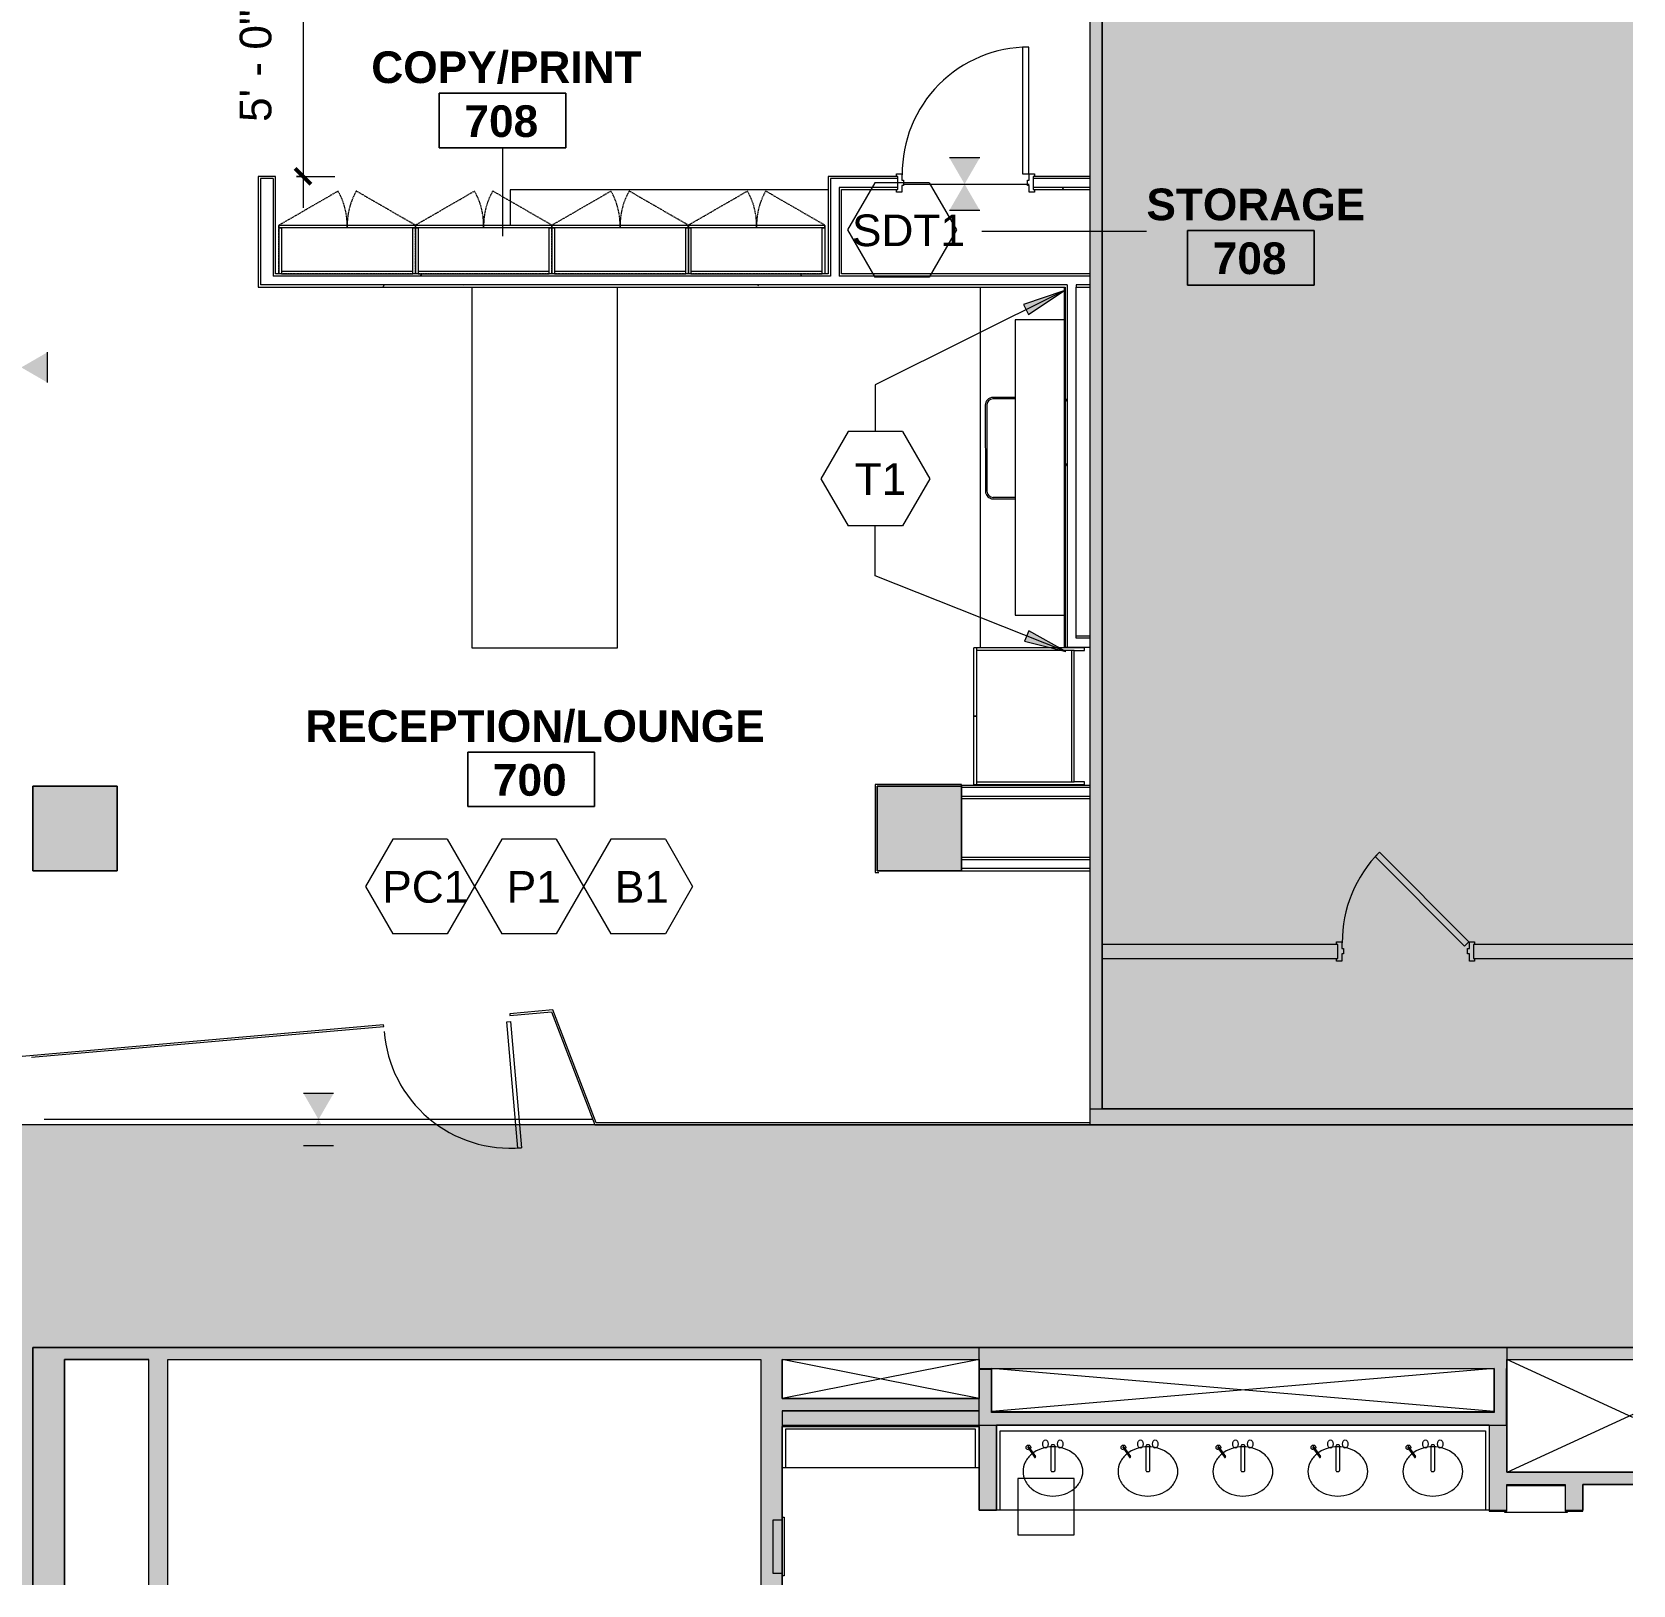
# Model space of a CAD drawing. Header units: inches. Extents: x 587 to 2050, y 1170 to 2086.
# Drawn here: x 1595.1 to 2050.1, y 1170.4 to 1611.9 of the extents above; entities that cross this region are included whole.
import ezdxf

# ---------------------------------------------------------------- set-up
doc = ezdxf.new("R2010")
doc.units = ezdxf.units.IN
doc.header["$MEASUREMENT"] = 0
doc.linetypes.add('Dash', pattern=[0.25, 0.125, -0.125])
doc.linetypes.add('Hidden', pattern=[0.28125, 0.1875, -0.09375])
for name, color, linetype, lineweight in [('A-ANNO-DIMS', 211, 'Continuous', 9), ('A-ANNO-DIMS-96', 211, 'Continuous', 9), ('A-ANNO-NOTE', 131, 'Continuous', 9), ('A-AREA-IDEN', 2, 'Continuous', 9), ('A-DETL', 90, 'Continuous', 9), ('A-DETL-GENF', 92, 'Continuous', 9), ('A-DOOR', 31, 'Continuous', 13), ('A-WALL', 113, 'Continuous', 13), ('A-WALL-PATT', 111, 'Continuous', 13), ('B-CL', 7, 'Continuous', 9), ('CORE', 7, 'Continuous', 9), ('I-WALL', 2, 'Continuous', 13), ('P-SANR-FIXT', 6, 'Continuous', 9), ('Q-CASE', 31, 'Continuous', 9), ('Q-CASE-HDLN', 31, 'Dash', 9), ('S-COLS', 52, 'Continuous', 13), ('Victor Bldg - 7th Floor_LINK_dwg', 8, 'Continuous', 9)]:
    doc.layers.add(name, color=color, linetype=linetype, lineweight=lineweight)
doc.styles.add('Swis721 Lt BT', font='swissl.ttf', dxfattribs={"height": 9})
doc.styles.add('Swis721 Lt BT_B', font='', dxfattribs={"height": 9})
doc.styles.get('Swis721 Lt BT_B').set_extended_font_data('Swis721 Lt BT', bold=True)
doc.dimstyles.new('OTJ_-_3_32__Linear__1_2__Tolerance', dxfattribs={"dimscale": 12, "dimtxt": 9.497835, "dimasz": 0.375, "dimexe": 0.75, "dimexo": 0.5, "dimgap": 0.5, "dimtad": 1, "dimdec": 1, "dimrnd": 0.5, "dimzin": 3, "dimdsep": 46, "dimlunit": 4, "dimtxsty": 'Swis721 Lt BT', "dimblk1": 'OBLIQUE', "dimblk2": 'OBLIQUE', "dimsah": 1, "dimcen": 0.09, "dimdle": 0.75, "dimazin": 0, "dimtfac": 1, "dimtdec": 4, "dimtix": 1, "dimtmove": 0, "dimatfit": 3, "dimfxl": 1, "dimtvp": 1, "dimfrac": 2, "dimtolj": 1, "dimtzin": 0, "dimarcsym": 2})
pattern_1 = [(0, (766.261, 0), (30.72, 7.68), [1.267, -21.773, 1.267, -21.773, -122.88]), (0, (766.261, 0), (30.72, 7.68), [-46.08, 1.267, -44.813, 1.267, -21.773, -53.76]), (0, (766.261, 0), (30.72, 7.68), [-115.2, 1.267, -14.093, 1.267, -37.133]), (120, (777.781, 3.84), (-22.011075, 22.7643), [1.267, -21.773, 1.267, -21.773, -122.88]), (120, (777.781, 3.84), (-22.011075, 22.7643), [-46.08, 1.267, -44.813, 1.267, -21.773, -53.76]), (120, (777.781, 3.84), (-22.011075, 22.7643), [-115.2, 1.267, -14.093, 1.267, -37.133]), (240, (781.621, 19.2), (-8.708925, -30.4443), [1.267, -21.773, 1.267, -21.773, -122.88]), (240, (781.621, 19.2), (-8.708925, -30.4443), [-46.08, 1.267, -44.813, 1.267, -21.773, -53.76]), (240, (781.621, 19.2), (-8.708925, -30.4443), [-115.2, 1.267, -14.093, 1.267, -37.133])]

# ---------------------------------------------------------------- blocks, each defined once
blk = doc.blocks.new('Concrete-Rectangular-Column - 24_ x 24_-V4-Level XX FINISH')
at = {"layer": 'S-COLS', "lineweight": 9}
blk.add_hatch(color=7, dxfattribs=at).paths.add_polyline_path([(12, -12), (12, 12), (-12, 12), (-12, -12), (7.44, -12)], flags=0)
at = {"layer": 'S-COLS', "color": 8, "lineweight": 20}
for p, q in [((12, 12), (-12, 12)), ((-12, 12), (-12, -12)), ((12, -12), (12, 12)), ((-12, -12), (12, -12))]:
    blk.add_line(p, q, dxfattribs=at)
blk = doc.blocks.new('Victor Bldg - 7th Floor_LINK_dwg_AH13F-7884599-Level XX FINISH')
at = {"layer": 'CORE'}
for p, q in [((1118.42, 1209.86), (1118.42, 1203.17)), ((1119.29, 1210.31), (1118.72, 1210.31)), ((1119.59, 1203.17), (1119.59, 1209.86)), ((1118.72, 1202.72), (1119.29, 1202.72))]:
    blk.add_line(p, q, dxfattribs=at)
for centre in [(1116.88, 1210.53), (1121.08, 1210.53)]:
    blk.add_ellipse(centre, major_axis=(0, 1.17), ratio=0.666667, dxfattribs=at)
for centre, start_param, end_param in [((1118.72, 1209.86), 0, 1.570796), ((1119.29, 1209.86), 4.712389, 6.283185), ((1118.72, 1203.17), 1.570796, 3.141593), ((1119.29, 1203.17), 3.141593, 4.712389)]:
    blk.add_ellipse(centre, major_axis=(0, 0.45), ratio=0.666667, start_param=start_param, end_param=end_param, dxfattribs=at)
blk = doc.blocks.new('Victor Bldg - 7th Floor_LINK_dwg_AH13F-7884600-Level XX FINISH')
at = {"layer": 'CORE'}
for p, q in [((1145.42, 1209.86), (1145.42, 1203.17)), ((1146.29, 1210.31), (1145.72, 1210.31)), ((1146.59, 1203.17), (1146.59, 1209.86)), ((1145.72, 1202.72), (1146.29, 1202.72))]:
    blk.add_line(p, q, dxfattribs=at)
for centre in [(1143.88, 1210.53), (1148.08, 1210.53)]:
    blk.add_ellipse(centre, major_axis=(0, 1.17), ratio=0.666667, dxfattribs=at)
for centre, start_param, end_param in [((1145.72, 1209.86), 0, 1.570796), ((1146.29, 1209.86), 4.712389, 6.283185), ((1145.72, 1203.17), 1.570796, 3.141593), ((1146.29, 1203.17), 3.141593, 4.712389)]:
    blk.add_ellipse(centre, major_axis=(0, 0.45), ratio=0.666667, start_param=start_param, end_param=end_param, dxfattribs=at)
blk = doc.blocks.new('Victor Bldg - 7th Floor_LINK_dwg_AH13F-7884601-Level XX FINISH')
at = {"layer": 'CORE'}
for p, q in [((1172.42, 1209.86), (1172.42, 1203.17)), ((1173.29, 1210.31), (1172.72, 1210.31)), ((1173.59, 1203.17), (1173.59, 1209.86)), ((1172.72, 1202.72), (1173.29, 1202.72))]:
    blk.add_line(p, q, dxfattribs=at)
for centre in [(1170.88, 1210.53), (1175.08, 1210.53)]:
    blk.add_ellipse(centre, major_axis=(0, 1.17), ratio=0.666667, dxfattribs=at)
for centre, start_param, end_param in [((1172.72, 1209.86), 0, 1.570796), ((1173.29, 1209.86), 4.712389, 6.283185), ((1172.72, 1203.17), 1.570796, 3.141593), ((1173.29, 1203.17), 3.141593, 4.712389)]:
    blk.add_ellipse(centre, major_axis=(0, 0.45), ratio=0.666667, start_param=start_param, end_param=end_param, dxfattribs=at)
blk = doc.blocks.new('Victor Bldg - 7th Floor_LINK_dwg_AH13F-7884602-Level XX FINISH')
at = {"layer": 'CORE'}
for p, q in [((1226.42, 1209.86), (1226.42, 1203.17)), ((1227.29, 1210.31), (1226.72, 1210.31)), ((1227.59, 1203.17), (1227.59, 1209.86)), ((1226.72, 1202.72), (1227.29, 1202.72))]:
    blk.add_line(p, q, dxfattribs=at)
for centre in [(1224.88, 1210.53), (1229.08, 1210.53)]:
    blk.add_ellipse(centre, major_axis=(0, 1.17), ratio=0.666667, dxfattribs=at)
for centre, start_param, end_param in [((1226.72, 1209.86), 0, 1.570796), ((1227.29, 1209.86), 4.712389, 6.283185), ((1226.72, 1203.17), 1.570796, 3.141593), ((1227.29, 1203.17), 3.141593, 4.712389)]:
    blk.add_ellipse(centre, major_axis=(0, 0.45), ratio=0.666667, start_param=start_param, end_param=end_param, dxfattribs=at)
blk = doc.blocks.new('Victor Bldg - 7th Floor_LINK_dwg_AH13F-7884603-Level XX FINISH')
at = {"layer": 'CORE'}
for p, q in [((1199.42, 1209.86), (1199.42, 1203.17)), ((1200.29, 1210.31), (1199.72, 1210.31)), ((1200.59, 1203.17), (1200.59, 1209.86)), ((1199.72, 1202.72), (1200.29, 1202.72))]:
    blk.add_line(p, q, dxfattribs=at)
for centre in [(1197.88, 1210.53), (1202.08, 1210.53)]:
    blk.add_ellipse(centre, major_axis=(0, 1.17), ratio=0.666667, dxfattribs=at)
for centre, start_param, end_param in [((1199.72, 1209.86), 0, 1.570796), ((1200.29, 1209.86), 4.712389, 6.283185), ((1199.72, 1203.17), 1.570796, 3.141593), ((1200.29, 1203.17), 3.141593, 4.712389)]:
    blk.add_ellipse(centre, major_axis=(0, 0.45), ratio=0.666667, start_param=start_param, end_param=end_param, dxfattribs=at)
blk = doc.blocks.new('Victor Bldg - 7th Floor_LINK_dwg-6972240-Level XX FINISH')
at = {"layer": 'B-CL', "flags": 128}
for points in [[(829, 1397.5), (853, 1397.5), (853, 1373.5), (829, 1373.5)], [(1069, 1397.5), (1093, 1397.5), (1093, 1373.5), (1069, 1373.5)]]:
    blk.add_lwpolyline(points, close=True, dxfattribs=at)
at = {"layer": 'CORE'}
for p, q in [((1244.38, 1219.75), (1244.38, 1232)), ((1283.88, 1218.87), (1248, 1202.44)), ((1111.92, 1209.47), (1113.76, 1206.79)), ((1112.18, 1209.63), (1114.03, 1206.95)), ((1138.92, 1209.47), (1140.76, 1206.79)), ((1139.18, 1209.63), (1141.03, 1206.95)), ((1165.92, 1209.47), (1167.76, 1206.79)), ((1166.18, 1209.63), (1168.03, 1206.95)), ((1192.92, 1209.47), (1194.76, 1206.79)), ((1193.18, 1209.63), (1195.03, 1206.95)), ((1219.92, 1209.47), (1221.76, 1206.79)), ((1220.18, 1209.63), (1222.03, 1206.95)), ((1098, 1203.75), (1042, 1203.75))]:
    blk.add_line(p, q, dxfattribs=at)
at = {"layer": 'CORE', "flags": 128}
for points in [[(1283.88, 1238), (1248, 1238), (1098, 1238), (829, 1238), (829, 1170.45)], [(1248, 1238), (1248, 1215.75), (1098, 1215.75), (1098, 1238)], [(862, 1170.45), (862, 1234.5), (838, 1234.5), (838, 1170.45)], [(867.38, 1170.45), (867.38, 1234.5), (1036, 1234.5), (1036, 1170.45)], [(1042, 1234.5), (1042, 1223.5), (1098, 1223.5), (1042, 1234.5), (1098, 1234.5), (1042, 1223.5)], [(1283.88, 1218.1), (1248, 1234.5), (1283.88, 1234.5)], [(1101.63, 1219.75), (1244.38, 1219.75), (1101.63, 1232), (1244.38, 1232), (1101.63, 1219.75), (1101.63, 1232)], [(1098, 1220), (1042, 1220), (1042, 1170.45)], [(1103, 1191.75), (1103, 1215.75), (1103, 1191.75), (1098, 1191.75), (1098, 1215.75), (1042, 1215.75)], [(1243, 1191.75), (1103, 1191.75), (1098, 1191.75), (1098, 1215.75)], [(1243, 1215.75), (1243, 1191.75), (1248, 1191.75), (1248, 1199), (1264.62, 1199), (1264.62, 1191.75), (1269.62, 1191.75)], [(1248, 1215.75), (1248, 1202.5), (1283.88, 1202.5)], [(1097, 1203.75), (1097, 1214.75), (1043, 1214.75), (1043, 1203.75)], [(1104, 1191.75), (1104, 1214.25), (1242, 1214.25), (1242, 1191.75)], [(1248, 1191.75), (1248, 1198.69), (1264.62, 1198.69), (1264.62, 1191.75)], [(1283.88, 1199), (1269.62, 1199), (1269.62, 1191.75)], [(1042, 1189.69), (1042.56, 1189.69), (1042.56, 1173.07), (1042, 1173.07)], [(1247.31, 1191.75), (1247.31, 1191.19), (1265.31, 1191.19), (1265.31, 1191.75)]]:
    blk.add_lwpolyline(points, dxfattribs=at)
for points in [[(1109, 1184.75), (1125, 1184.75), (1125, 1200.75), (1109, 1200.75)], [(1039.5, 1189.01), (1042, 1189.01), (1042, 1173.76), (1039.5, 1173.76)]]:
    blk.add_lwpolyline(points, close=True, dxfattribs=at)
at = {"layer": 'CORE'}
for centre in [(1112.05, 1209.55), (1139.05, 1209.55), (1166.05, 1209.55), (1193.05, 1209.55), (1220.05, 1209.55)]:
    blk.add_circle(centre, 0.667, dxfattribs=at)
for centre, radius, start, end in [((1117.61, 1202.07), 7.26, 129.4725, 153.2988), ((1112.05, 1209.55), 0.167, 11.6829, 236.8423), ((1118.45, 1201.04), 8.59, 108.8354, 129.4725), ((1113.9, 1206.86), 0.167, 192.1914, 57.3508), ((1119, 1199.43), 10.29, 90, 108.8354), ((1119, 1199.43), 10.29, 71.1646, 90), ((1119.55, 1201.04), 8.59, 50.5275, 71.1646), ((1120.39, 1202.07), 7.26, 26.7012, 50.5275), ((1144.61, 1202.07), 7.26, 129.4725, 153.2988), ((1139.05, 1209.55), 0.167, 11.6829, 236.8423), ((1145.45, 1201.04), 8.59, 108.8354, 129.4725), ((1140.9, 1206.86), 0.167, 192.1914, 57.3508), ((1146, 1199.43), 10.29, 90, 108.8354), ((1146, 1199.43), 10.29, 71.1646, 90), ((1146.55, 1201.04), 8.59, 50.5275, 71.1646), ((1147.39, 1202.07), 7.26, 26.7012, 50.5275), ((1171.61, 1202.07), 7.26, 129.4725, 153.2988), ((1166.05, 1209.55), 0.167, 11.6829, 236.8423), ((1172.45, 1201.04), 8.59, 108.8354, 129.4725), ((1167.9, 1206.86), 0.167, 192.1914, 57.3508), ((1173, 1199.43), 10.29, 90, 108.8354), ((1173, 1199.43), 10.29, 71.1646, 90), ((1173.55, 1201.04), 8.59, 50.5275, 71.1646), ((1174.39, 1202.07), 7.26, 26.7012, 50.5275), ((1198.61, 1202.07), 7.26, 129.4725, 153.2988), ((1193.05, 1209.55), 0.167, 11.6829, 236.8423), ((1199.45, 1201.04), 8.59, 108.8354, 129.4725), ((1194.9, 1206.86), 0.167, 192.1914, 57.3508), ((1200, 1199.43), 10.29, 90, 108.8354), ((1200, 1199.43), 10.29, 71.1646, 90), ((1200.55, 1201.04), 8.59, 50.5275, 71.1646), ((1201.39, 1202.07), 7.26, 26.7012, 50.5275), ((1225.61, 1202.07), 7.26, 129.4725, 153.2988), ((1220.05, 1209.55), 0.167, 11.6829, 236.8423), ((1226.45, 1201.04), 8.59, 108.8354, 129.4725), ((1221.9, 1206.86), 0.167, 192.1914, 57.3508), ((1227, 1199.43), 10.29, 90, 108.8354), ((1227, 1199.43), 10.29, 71.1646, 90), ((1227.55, 1201.04), 8.59, 50.5275, 71.1646), ((1228.39, 1202.07), 7.26, 26.7012, 50.5275), ((1116.3, 1202.72), 5.8, 153.2988, 180), ((1116.3, 1202.72), 5.8, 180, 206.7012), ((1121.7, 1202.72), 5.8, 0, 26.7012), ((1121.7, 1202.72), 5.8, 333.2988, 0), ((1143.3, 1202.72), 5.8, 153.2988, 180), ((1143.3, 1202.72), 5.8, 180, 206.7012), ((1148.7, 1202.72), 5.8, 0, 26.7012), ((1148.7, 1202.72), 5.8, 333.2988, 0), ((1170.3, 1202.72), 5.8, 153.2988, 180), ((1170.3, 1202.72), 5.8, 180, 206.7012), ((1175.7, 1202.72), 5.8, 0, 26.7012), ((1175.7, 1202.72), 5.8, 333.2988, 0), ((1197.3, 1202.72), 5.8, 153.2988, 180), ((1197.3, 1202.72), 5.8, 180, 206.7012), ((1202.7, 1202.72), 5.8, 0, 26.7012), ((1202.7, 1202.72), 5.8, 333.2988, 0), ((1224.3, 1202.72), 5.8, 153.2988, 180), ((1224.3, 1202.72), 5.8, 180, 206.7012), ((1229.7, 1202.72), 5.8, 0, 26.7012), ((1229.7, 1202.72), 5.8, 333.2988, 0), ((1117.61, 1203.38), 7.26, 206.7012, 230.5275), ((1118.45, 1204.4), 8.59, 230.5275, 251.1646), ((1119.55, 1204.4), 8.59, 288.8354, 309.4725), ((1120.39, 1203.38), 7.26, 309.4725, 333.2988), ((1144.61, 1203.38), 7.26, 206.7012, 230.5275), ((1145.45, 1204.4), 8.59, 230.5275, 251.1646), ((1146.55, 1204.4), 8.59, 288.8354, 309.4725), ((1147.39, 1203.38), 7.26, 309.4725, 333.2988), ((1171.61, 1203.38), 7.26, 206.7012, 230.5275), ((1172.45, 1204.4), 8.59, 230.5275, 251.1646), ((1173.55, 1204.4), 8.59, 288.8354, 309.4725), ((1174.39, 1203.38), 7.26, 309.4725, 333.2988), ((1198.61, 1203.38), 7.26, 206.7012, 230.5275), ((1199.45, 1204.4), 8.59, 230.5275, 251.1646), ((1200.55, 1204.4), 8.59, 288.8354, 309.4725), ((1201.39, 1203.38), 7.26, 309.4725, 333.2988), ((1225.61, 1203.38), 7.26, 206.7012, 230.5275), ((1226.45, 1204.4), 8.59, 230.5275, 251.1646), ((1227.55, 1204.4), 8.59, 288.8354, 309.4725), ((1228.39, 1203.38), 7.26, 309.4725, 333.2988), ((1119, 1206.02), 10.29, 251.1646, 270), ((1119, 1206.02), 10.29, 270, 288.8354), ((1146, 1206.02), 10.29, 251.1646, 270), ((1146, 1206.02), 10.29, 270, 288.8354), ((1173, 1206.02), 10.29, 251.1646, 270), ((1173, 1206.02), 10.29, 270, 288.8354), ((1200, 1206.02), 10.29, 251.1646, 270), ((1200, 1206.02), 10.29, 270, 288.8354), ((1227, 1206.02), 10.29, 251.1646, 270), ((1227, 1206.02), 10.29, 270, 288.8354)]:
    blk.add_arc(centre, radius, start, end, dxfattribs=at)
for name in ['Victor Bldg - 7th Floor_LINK_dwg_AH13F-7884599-Level XX FINISH', 'Victor Bldg - 7th Floor_LINK_dwg_AH13F-7884600-Level XX FINISH', 'Victor Bldg - 7th Floor_LINK_dwg_AH13F-7884601-Level XX FINISH', 'Victor Bldg - 7th Floor_LINK_dwg_AH13F-7884603-Level XX FINISH', 'Victor Bldg - 7th Floor_LINK_dwg_AH13F-7884602-Level XX FINISH']:
    blk.add_blockref(name, (0, 0))
blk = doc.blocks.new('Door - Single - Solid Door-7504013-Level XX FINISH')
at = {"layer": 'A-DOOR'}
h = blk.add_hatch(color=250, dxfattribs=at)
h.paths.add_polyline_path([(-14.13, 2.66), (-15.63, 2.66), (-15.63, 1.91), (-15.26, 1.91), (-15.26, -2.09), (-15.63, -2.09), (-15.63, -2.84), (-14.13, -2.84), (-14.13, -0.96), (-13.63, -0.96), (-13.63, 0.54), (-14.13, 0.54), (-14.13, 1.91)], flags=0)
h.paths.add_polyline_path([(23.62, 2.66), (22.12, 2.66), (22.12, 0.54), (21.62, 0.54), (21.62, -0.96), (22.12, -0.96), (22.12, -2.84), (23.62, -2.84), (23.62, -2.09), (23.24, -2.09), (23.24, 1.91), (23.62, 1.91), (23.62, 2.37)], flags=0)
at = {"layer": 'A-DOOR', "color": 8, "lineweight": 20}
for p, q in [((-15.63, 2.66), (-14.13, 2.66)), ((-15.63, 1.91), (-15.63, 2.66)), ((-14.13, 2.66), (-14.13, 0.54)), ((-14.13, 0.54), (-13.63, 0.54)), ((-13.63, 0.54), (-13.63, -0.96)), ((21.62, 0.54), (22.12, 0.54)), ((21.62, -0.96), (21.62, 0.54)), ((22.12, 2.66), (23.62, 2.66)), ((22.12, 0.54), (22.12, 2.66)), ((23.62, 2.66), (23.62, 1.91)), ((-15.63, -2.84), (-15.63, -2.09)), ((-14.13, -2.84), (-15.63, -2.84)), ((-14.13, -0.96), (-14.13, -2.84)), ((-13.63, -0.96), (-14.13, -0.96)), ((-12.77, -1.6), (-14.01, -2.84)), ((-14.01, -2.84), (11.45, -28.29)), ((12.69, -27.06), (-12.77, -1.6)), ((22.12, -0.96), (21.62, -0.96)), ((22.12, -2.84), (22.12, -0.96)), ((23.62, -2.84), (22.12, -2.84)), ((23.62, -2.09), (23.62, -2.84)), ((11.45, -28.29), (12.69, -27.06))]:
    blk.add_line(p, q, dxfattribs=at)
at = {"layer": 'A-DOOR', "lineweight": 9}
blk.add_arc((-14.01, -2.84), 36, 315, 0.5, dxfattribs=at)
blk = doc.blocks.new('C-Counter Top - ADJ HEIGHT-7833610-Level XX FINISH')
at = {"layer": 'Q-CASE'}
for p, q in [((43.12, 24), (-47.26, 24)), ((-47.26, 24), (-47.26, 14))]:
    blk.add_line(p, q, dxfattribs=at)
blk = doc.blocks.new('C-Counter Top - ADJ HEIGHT-7726709-Level XX FINISH')
at = {"layer": 'Q-CASE'}
for p, q in [((55.24, 24), (-47.26, 24)), ((-47.26, 0), (-38.05, 0)), ((45.95, 0), (55.24, 0))]:
    blk.add_line(p, q, dxfattribs=at)
blk = doc.blocks.new('Casework 2 - Casework 2-7728453-Level XX FINISH')
at = {"layer": 'Q-CASE'}
for p, q in [((953.86, 1539.38), (953.86, 1436.88)), ((995.22, 1436.88), (995.22, 1539.38)), ((953.86, 1436.88), (995.22, 1436.88))]:
    blk.add_line(p, q, dxfattribs=at)
blk = doc.blocks.new('equip-sink-undr-elkay-single-lustertone - UNDERMOUNT SINK-7673198-Level XX FINISH')
at = {"layer": 'P-SANR-FIXT'}
for p, q in [((-14.42, 0.09), (-14.42, -6.25)), ((-14, 0.09), (-14, -6.25)), ((14, 0.04), (14, -6.25)), ((14.42, -6.25), (14.42, 0.04)), ((-12.25, -8), (12.25, -8)), ((-12.25, -8.42), (12.25, -8.42))]:
    blk.add_line(p, q, dxfattribs=at)
for centre, radius, start, end in [((-12.25, -6.25), 2.17, 180, 270), ((-12.25, -6.25), 1.75, 180, 270), ((12.25, -6.25), 2.17, 270, 360), ((12.25, -6.25), 1.75, 270, 360)]:
    blk.add_arc(centre, radius, start, end, dxfattribs=at)
blk = doc.blocks.new('CW Cupbd1 - Fridge 80_h x 24_d - 2 Doors-7831195-Level XX FINISH')
at = {"layer": 'Q-CASE', "lineweight": 20}
for p, q in [((2.75, -2.36), (2, -2.36)), ((2, -2.36), (2, -33.06)), ((2.75, -5.31), (2.75, -2.36)), ((40.87, -2.36), (40.12, -2.36)), ((40.12, -2.36), (40.12, -5.31)), ((40.87, -33.06), (40.87, -2.36))]:
    blk.add_line(p, q, dxfattribs=at)
at = {"layer": 'Q-CASE'}
for p, q in [((40.12, -5.31), (2.75, -5.31)), ((2.75, -5.31), (2.75, -6.06)), ((2.75, -6.06), (2.75, -33.06)), ((2.75, -6.06), (40.12, -6.06)), ((40.12, -6.06), (40.12, -5.31)), ((40.12, -33.06), (40.12, -6.06)), ((2, -33.06), (21.43, -33.06)), ((2, -33.06), (2, -33.81)), ((21.43, -33.81), (2, -33.81)), ((21.43, -33.81), (21.43, -33.06)), ((21.43, -33.06), (40.87, -33.06)), ((21.43, -33.06), (21.43, -33.81)), ((40.87, -33.81), (21.43, -33.81)), ((40.87, -33.81), (40.87, -33.06))]:
    blk.add_line(p, q, dxfattribs=at)
blk = doc.blocks.new('Door - Glass Single - Full Rail - Long Handle-7905602-Level XX FINISH')
at = {"layer": 'A-DOOR', "lineweight": 20}
for p, q in [((17, -2), (18, -2)), ((17, -38), (17, -2)), ((18, -2), (18, -38)), ((18, -38), (17, -38))]:
    blk.add_line(p, q, dxfattribs=at)
at = {"layer": 'A-DOOR', "lineweight": 9}
blk.add_arc((18, -2), 36, 179.5, 270, dxfattribs=at)
blk = doc.blocks.new('Door - Single - Solid Door-7801207-Level XX FINISH')
at = {"layer": 'A-DOOR', "lineweight": 9}
for p, q in [((-15.63, 2.54), (-14.13, 2.54)), ((-15.63, 1.79), (-15.63, 2.54)), ((-14.13, 2.54), (-14.13, 0.66)), ((-14.13, 0.66), (-13.63, 0.66)), ((-13.63, 0.66), (-13.63, -0.84)), ((21.62, 0.66), (22.12, 0.66)), ((21.62, -0.84), (21.62, 0.66)), ((22.12, 2.54), (23.62, 2.54)), ((22.12, 0.66), (22.12, 2.54)), ((23.62, 2.54), (23.62, 1.79)), ((-15.63, -2.71), (-15.63, -1.96)), ((-14.13, -2.71), (-15.63, -2.71)), ((-14.13, -0.84), (-14.13, -2.71)), ((-13.63, -0.84), (-14.13, -0.84)), ((22.12, -0.84), (21.62, -0.84)), ((22.12, -2.71), (22.12, -0.84)), ((23.62, -2.71), (22.12, -2.71)), ((23.62, -1.96), (23.62, -2.71))]:
    blk.add_line(p, q, dxfattribs=at)
at = {"layer": 'A-DOOR'}
for p, q in [((-12.26, -2.71), (-14.01, -2.71)), ((-14.01, -2.71), (-14.01, -38.71)), ((-12.26, -38.71), (-12.26, -2.71)), ((-14.01, -38.71), (-12.26, -38.71))]:
    blk.add_line(p, q, dxfattribs=at)
at = {"layer": 'A-DOOR', "lineweight": 9}
blk.add_arc((-14.01, -2.71), 36, 270, 0.5, dxfattribs=at)
blk = doc.blocks.new('CW Cupbd Ohead - 37_h x 13 7_8_d - 2 Doors - 1 Shelf-7874703-Level XX FINISH')
at = {"layer": 'Q-CASE'}
for p, q in [((2, -2.36), (2.75, -2.36)), ((2, -15.45), (2, -2.36)), ((2.75, -2.36), (2.75, -15.45)), ((40.03, -2.36), (2.75, -2.36)), ((2.75, -3.11), (40.03, -3.11)), ((40.03, -2.36), (40.78, -2.36)), ((40.03, -15.45), (40.03, -2.36)), ((40.78, -15.45), (40.78, -2.36)), ((2, -15.45), (21.39, -15.45)), ((2, -15.45), (2, -16.24)), ((2.75, -15.45), (2, -15.45)), ((21.39, -16.24), (2, -16.24)), ((21.39, -16.24), (21.39, -15.45)), ((21.39, -15.45), (40.78, -15.45)), ((21.39, -15.45), (21.39, -16.24)), ((40.78, -16.24), (21.39, -16.24)), ((40.78, -15.45), (40.03, -15.45)), ((40.78, -16.24), (40.78, -15.45))]:
    blk.add_line(p, q, dxfattribs=at)
at = {"layer": 'Q-CASE', "linetype": 'Hidden'}
for p, q in [((2, -16.24), (18.79, -25.93)), ((40.78, -16.24), (23.99, -25.93))]:
    blk.add_line(p, q, dxfattribs=at)
for centre, start, end in [((2, -16.24), 330, 0.5), ((40.78, -16.24), 179.5, 210)]:
    blk.add_arc(centre, 19.39, start, end, dxfattribs=at)
at = {"layer": 'Q-CASE-HDLN'}
for p, q in [((2, -16.24), (2, -2.36)), ((2, -2.36), (40.78, -2.36)), ((40.78, -2.36), (40.78, -16.24)), ((40.78, -16.24), (2, -16.24))]:
    blk.add_line(p, q, dxfattribs=at)
blk = doc.blocks.new('Casework 4 - Casework 3-7892455-Level XX FINISH')
at = {"layer": 'Q-CASE'}
for p, q in [((1067.37, 1532.38), (1067.37, 1448.38)), ((1081.37, 1532.38), (1067.37, 1532.38)), ((1081.37, 1448.38), (1081.37, 1532.38)), ((1067.37, 1448.38), (1081.37, 1448.38))]:
    blk.add_line(p, q, dxfattribs=at)
blk = doc.blocks.new('Finish symbol-hexagon - Finish symbol-hexagon-3139208-Level XX FINISH')
at = {"layer": 'A-ANNO-NOTE'}
for p, q in [((-0.0807, 0.1398), (-0.1614, 0)), ((0.0807, 0.1398), (-0.0807, 0.1398)), ((0.0807, 0.1398), (0.1614, 0)), ((-0.1614, 0), (-0.0807, -0.1398)), ((0.1614, 0), (0.0807, -0.1398)), ((0.0807, -0.1398), (-0.0807, -0.1398))]:
    blk.add_line(p, q, dxfattribs=at)
blk = doc.blocks.new('Finish Transition symbol - Finish Transition symbol-3518232-Level XX FINISH')
at = {"layer": 'A-ANNO-NOTE'}
for points in [[(0.0447, 0.0773), (0, 0), (-0.0447, 0.0773)], [(0.0447, -0.0773), (-0.0447, -0.0773), (0, 0)]]:
    blk.add_hatch(color=256, dxfattribs=at).paths.add_polyline_path(points, flags=0)
for p, q in [((0.0447, 0.0773), (-0.0447, 0.0773)), ((-0.0447, -0.0773), (0.0447, -0.0773))]:
    blk.add_line(p, q, dxfattribs=at)
blk = doc.blocks.new('Room Tag - Room Name and Number-3379422-Level XX FINISH')
at = {"layer": 'A-AREA-IDEN'}
for p, q in [((-0.1881, -0.1636), (-0.1881, -0.0018)), ((-0.1881, -0.0018), (0.1869, -0.0018)), ((0.1869, -0.0018), (-0.1881, -0.0018)), ((-0.1881, -0.0018), (-0.1881, -0.1636)), ((0.1869, -0.0018), (0.1869, -0.1636)), ((0.1869, -0.1636), (0.1869, -0.0018)), ((0.1869, -0.1636), (-0.1881, -0.1636)), ((-0.1881, -0.1636), (0.1869, -0.1636))]:
    blk.add_line(p, q, dxfattribs=at)
blk = doc.blocks.new('DIMBLOCK61-Level XX FINISH')
at = {"layer": 'A-ANNO-DIMS-96', "transparency": 16777216}
for p, q in [((1672.12, 1639.88), (1672.12, 1561.88)), ((1669.31, 1630.88), (1681.12, 1630.88)), ((1672.12, 1630.88), (1669.31, 1630.88)), ((1670.26, 1570.88), (1681.12, 1570.88)), ((1672.12, 1570.88), (1670.26, 1570.88))]:
    blk.add_line(p, q, dxfattribs=at)
at = {"layer": 'A-ANNO-DIMS-96', "lineweight": 50, "transparency": 16777216}
for p, q in [((1672.12, 1630.88), (1669.87, 1633.13)), ((1672.12, 1630.88), (1674.37, 1628.63)), ((1672.12, 1570.88), (1669.87, 1573.13)), ((1672.12, 1570.88), (1674.37, 1568.63))]:
    blk.add_line(p, q, dxfattribs=at)
at = {"layer": 'A-ANNO-DIMS-96', "color": 0, "transparency": 16777216, "insert": (1654.11, 1586.33), "char_height": 9, "width": 34.9159, "attachment_point": 1, "rotation": 90, "line_spacing_factor": 1.005062, "style": 'Swis721 Lt BT'}
blk.add_mtext('5\' - 0"', dxfattribs=at)
blk = doc.blocks.new('_Oblique')
at = {"color": 0, "linetype": 'ByBlock', "lineweight": -2}
blk.add_line((-0.5, -0.5), (0.5, 0.5), dxfattribs=at)

msp = doc.modelspace()

# ---------------------------------------------------------------- hatches: boundary and pattern name
at = {"layer": 'A-ANNO-NOTE'}
for points in [[(1888.3892, 1538.3657), (1876.9438, 1534.4288), (1878.3527, 1531.6007)], [(1888.9618, 1435.8399), (1878.3839, 1441.7224), (1877.2218, 1438.7842)]]:
    msp.add_hatch(color=256, dxfattribs=at).paths.add_polyline_path(points, flags=0)
at = {"layer": 'A-DETL-GENF'}
h = msp.add_hatch(color=9, dxfattribs=at)
h.paths.add_polyline_path([(1421.5977, 1170.4497), (1528.3723, 1170.4497), (1528.3723, 1234.8988), (1423.3539, 1234.8988), (1423.3539, 1243.2738), (1422.6039, 1243.2738), (1422.6039, 1244.7738), (1423.3539, 1244.7738), (1423.3362, 1281.0238), (1422.6039, 1281.0238), (1422.6039, 1282.5238), (1423.3539, 1282.5238), (1423.3326, 2035.5), (1353.4425, 2035.5), (1353.4425, 1170.4497), (1404.1423, 1170.4497)], flags=0)
h.paths.add_polyline_path([(1899.2612, 1305.7804), (2050.1385, 1305.7804), (2050.1385, 1348.5304), (2005.1362, 1348.5304), (2005.1362, 1347.7804), (2003.6362, 1347.7804), (2003.6362, 1349.9054), (2003.1362, 1349.9054), (2003.1362, 1351.4054), (2003.6362, 1351.4054), (2003.6362, 1353.2804), (2005.1362, 1353.2804), (2005.1362, 1352.5304), (2050.1385, 1352.5304), (2050.1385, 1761.5841), (1899.2612, 1761.5841), (1899.2612, 1352.5304), (1965.8862, 1352.5304), (1965.8862, 1353.2804), (1967.3862, 1353.2804), (1967.3862, 1351.4054), (1967.8862, 1351.4054), (1967.8862, 1349.9054), (1967.3862, 1349.9054), (1967.3862, 1347.7804), (1965.8862, 1347.7804), (1965.8862, 1348.5304), (1899.2612, 1348.5304)], flags=0)
h.paths.add_polyline_path([(2045.2612, 1765.0841), (2050.1385, 1765.0841), (2050.1385, 2035.5), (1971.2612, 2035.5), (1971.2612, 1829.3138), (2045.2612, 1829.3138), (2045.2612, 1828.8138), (1971.2612, 1828.8179), (1971.2612, 1765.0841), (1971.3862, 1765.0841)], flags=0)
msp.add_hatch(color=9, dxfattribs=at).paths.add_polyline_path([(1533.3723, 1170.4497), (1595.2612, 1170.4497), (1595.2612, 1238), (2050.1385, 1238), (2050.1385, 1301.2804), (1427.3539, 1301.2804), (1427.3539, 1282.5238), (1428.1039, 1282.5238), (1428.1039, 1281.0238), (1426.2289, 1281.0238), (1426.2289, 1280.5238), (1424.7289, 1280.5238), (1424.7289, 1281.0238), (1423.3539, 1281.0238), (1423.3539, 1244.7738), (1424.7289, 1244.7738), (1424.7289, 1245.2738), (1426.2289, 1245.2738), (1426.2289, 1244.7738), (1428.1039, 1244.7738), (1428.1039, 1243.2738), (1427.3539, 1243.2738), (1427.3539, 1238.8988), (1533.3723, 1238.8988), (1533.3723, 1234.5)], flags=0)
at = {"layer": 'A-WALL-PATT', "lineweight": 9}
for points in [[(1895.7612, 1305.7804), (1899.2612, 1305.7804), (1899.2612, 1765.0841), (1897.7612, 1765.0841), (1897.7612, 1763.0841), (1897.2612, 1763.5841), (1897.2612, 1765.0841), (1895.7612, 1765.0841), (1895.7612, 1397.5557)], [(1976.8179, 1301.2804), (2050.1385, 1301.2804), (2050.1385, 1305.7804), (1895.7612, 1305.7804), (1895.7612, 1301.2804), (1963.0515, 1301.2804)], [(1601.335, 1170.4497), (1604.2612, 1170.4497), (1604.2612, 1238), (1595.2612, 1238), (1595.2612, 1170.4497)], [(1808.2612, 1234.5), (1864.2612, 1234.5), (1864.2612, 1238), (1604.2612, 1238), (1604.2612, 1234.5), (1802.2612, 1234.5)], [(2010.6987, 1232), (2014.2612, 1232), (2014.2612, 1238), (1864.2612, 1238), (1864.2612, 1232), (1875.9645, 1232)], [(2050.1385, 1234.5), (2050.1385, 1238), (2014.2612, 1238), (2014.2612, 1234.5)], [(1628.1987, 1170.4497), (1633.6987, 1170.4497), (1633.6987, 1234.5), (1628.1987, 1234.5)], [(1802.2612, 1170.4497), (1808.2612, 1170.4497), (1808.2612, 1234.5), (1802.2612, 1234.5)], [(1864.3237, 1219.5), (1867.8237, 1219.5), (1867.8237, 1231.75), (1864.3237, 1231.75), (1864.3237, 1220)], [(2014.1987, 1216), (2014.1987, 1232), (2010.6987, 1232), (2010.6987, 1216)], [(1864.3237, 1220), (1864.3237, 1223.5), (1808.2612, 1223.5), (1808.2612, 1220), (1864.2612, 1220)], [(1864.2612, 1215.5), (1864.3237, 1215.5), (1864.3237, 1220), (1808.2612, 1220), (1808.2612, 1215.5)], [(1869.2612, 1191.75), (1869.2612, 1216), (1864.3237, 1216), (1864.3237, 1215.5), (1864.2612, 1215.5), (1864.2612, 1191.75), (1864.3237, 1191.75)], [(1869.2612, 1216), (2010.6987, 1216), (2010.6987, 1219.5), (1864.3237, 1219.5), (1864.3237, 1216), (1867.8237, 1216)], [(2009.2612, 1191.4687), (2014.2612, 1191.4687), (2014.2612, 1216), (2009.2612, 1216)], [(2050.1385, 1199), (2050.1385, 1202.5), (2014.2612, 1202.5), (2014.2612, 1199), (2035.8862, 1199)], [(2035.8862, 1191.4687), (2035.8862, 1199), (2030.8862, 1199), (2030.8862, 1191.4687)]]:
    msp.add_hatch(color=7, dxfattribs=at).paths.add_polyline_path(points, flags=0)
h = msp.add_hatch(dxfattribs=at)
h.set_pattern_fill('FP_1', color=256, style=0, pattern_type=2)
h.set_pattern_definition(pattern_1)
h.paths.add_polyline_path([(1664.2612, 1543.125), (1664.2612, 1570.875), (1660.0112, 1570.875), (1660.0112, 1570.25), (1663.6362, 1570.25), (1663.6362, 1543.125)], flags=0)
h = msp.add_hatch(dxfattribs=at)
h.set_pattern_fill('FP_1', color=256, style=0, pattern_type=2)
h.set_pattern_definition(pattern_1)
h.paths.add_polyline_path([(1895.7499, 1567.125), (1895.7612, 1567.125), (1895.7612, 1567.75), (1879.6511, 1567.75), (1879.6511, 1567.125), (1888.5409, 1567.125)], flags=0)
h.paths.add_polyline_path([(1825.1659, 1567.125), (1841.1511, 1567.125), (1841.1511, 1567.75), (1825.1659, 1567.75)], flags=0)
h = msp.add_hatch(dxfattribs=at)
h.set_pattern_fill('FP_1', color=256, style=0, pattern_type=2)
h.set_pattern_definition(pattern_1)
h.paths.add_polyline_path([(1888.5409, 1542.5), (1895.7612, 1542.5), (1895.7497, 1543.125), (1824.5409, 1543.125), (1824.5409, 1542.5), (1875.9645, 1542.5)], flags=0)
h.paths.add_polyline_path([(1782.3773, 1542.5), (1822.0409, 1542.5), (1822.0409, 1543.125), (1663.6362, 1543.125), (1663.6362, 1542.5), (1780.8773, 1542.5)], flags=0)
h = msp.add_hatch(dxfattribs=at)
h.set_pattern_fill('FP_1', color=256, style=0, pattern_type=2)
h.set_pattern_definition(pattern_1)
h.paths.add_polyline_path([(1888.5409, 1539.375), (1889.3534, 1539.375), (1889.3534, 1540), (1659.3862, 1540), (1659.3862, 1539.375), (1875.9645, 1539.375)], flags=0)
h.paths.add_polyline_path([(1895.7612, 1539.375), (1895.7612, 1540), (1891.8534, 1540), (1891.8534, 1539.375), (1895.2617, 1539.375)], flags=0)
h = msp.add_hatch(dxfattribs=at)
h.set_pattern_fill('FP_1', color=256, style=0, pattern_type=2)
h.set_pattern_definition(pattern_1)
h.paths.add_polyline_path([(1888.7284, 1437.0637), (1889.3534, 1437.0637), (1889.3534, 1539.375), (1888.7284, 1539.375), (1888.7284, 1439.5637)], flags=0)
h = msp.add_hatch(dxfattribs=at)
h.set_pattern_fill('FP_1', color=256, style=0, pattern_type=2)
h.set_pattern_definition(pattern_1)
h.paths.add_polyline_path([(1859.2612, 1397.1262), (1895.7612, 1397.1262), (1895.7612, 1397.7512), (1859.2612, 1397.7512), (1859.2612, 1397.5557)], flags=0)
h = msp.add_hatch(color=7, dxfattribs=at)
h.paths.add_polyline_path([(2050.1385, 1348.5304), (2050.1385, 1352.5304), (2004.7612, 1352.5304), (2004.7612, 1348.5304)], flags=0)
h.paths.add_polyline_path([(1899.3347, 1348.5304), (1966.2612, 1348.5304), (1966.2612, 1352.5304), (1899.2612, 1352.5304), (1899.2612, 1348.5304)], flags=0)

# ---------------------------------------------------------------- linework, layer by layer
at = {"layer": 'A-ANNO-NOTE'}
for p, q in [((1888.3892, 1538.3657), (1834.7612, 1511.6492)), ((1888.3892, 1538.3657), (1876.9438, 1534.4288)), ((1878.3527, 1531.6007), (1888.3892, 1538.3657)), ((1876.9438, 1534.4288), (1878.3527, 1531.6007)), ((1834.7612, 1511.6492), (1834.7612, 1498.3519)), ((1834.7612, 1457.2765), (1834.7612, 1471.5135)), ((1888.9618, 1435.8399), (1834.7612, 1457.2765)), ((1878.3839, 1441.7224), (1877.2218, 1438.7842)), ((1877.2218, 1438.7842), (1888.9618, 1435.8399)), ((1888.9618, 1435.8399), (1878.3839, 1441.7224))]:
    msp.add_line(p, q, dxfattribs=at)
at = {"layer": 'A-AREA-IDEN'}
for p, q in [((1728.8902, 1553.8922), (1728.8902, 1578.9721)), ((1865.0644, 1555.3039), (1911.8343, 1555.3228))]:
    msp.add_line(p, q, dxfattribs=at)
at = {"layer": 'A-DETL'}
for p, q in [((1899.2612, 1761.5841), (1899.2612, 1305.7804)), ((1842.7761, 1568.625), (1878.5261, 1568.625)), ((1754.5149, 1302.7804), (1598.5149, 1302.7804)), ((1899.2612, 1305.7804), (2050.1385, 1305.7804)), ((2050.1385, 1301.2804), (1423.3539, 1301.2804)), ((1595.2612, 1170.4497), (1595.2612, 1238)), ((1595.2612, 1238), (2050.1385, 1238))]:
    msp.add_line(p, q, dxfattribs=at)
at = {"layer": 'A-WALL'}
for p, q in [((1663.6362, 1570.25), (1660.0112, 1570.25)), ((1660.0112, 1570.25), (1660.0112, 1540)), ((1663.6362, 1570.25), (1663.6362, 1542.5)), ((1822.0409, 1570.25), (1822.0409, 1542.5)), ((1841.1511, 1570.25), (1822.0409, 1570.25)), ((1895.7612, 1570.25), (1879.6511, 1570.25)), ((1824.5409, 1567.75), (1824.5409, 1542.5)), ((1841.1511, 1567.75), (1824.5409, 1567.75)), ((1895.7612, 1567.75), (1879.6511, 1567.75)), ((1889.3534, 1540), (1660.0112, 1540)), ((1822.0409, 1542.5), (1663.6362, 1542.5)), ((1895.7612, 1542.5), (1824.5409, 1542.5)), ((1889.3534, 1540), (1889.3534, 1437.0637)), ((1895.7612, 1540), (1891.8534, 1540)), ((1891.8534, 1540), (1891.8534, 1539.375)), ((1891.8534, 1439.5637), (1891.8534, 1440.1887)), ((1895.7612, 1439.5637), (1891.8534, 1439.5637)), ((1859.2612, 1397.7512), (1859.2612, 1397.5)), ((1895.7612, 1397.1262), (1859.2612, 1397.1262)), ((1895.7612, 1394.6262), (1859.2612, 1394.6262)), ((1895.7612, 1376.625), (1859.2612, 1376.625)), ((1895.7612, 1374.125), (1859.2612, 1374.125)), ((1895.7612, 1305.7804), (1899.2612, 1305.7804))]:
    msp.add_line(p, q, dxfattribs=at)
at = {"layer": 'A-WALL', "color": 8, "lineweight": 20}
for p, q in [((1966.2612, 1352.5304), (1899.2612, 1352.5304)), ((1966.2612, 1348.5304), (1966.2612, 1352.5304)), ((2050.1385, 1352.5304), (2004.7612, 1352.5304)), ((2004.7612, 1352.5304), (2004.7612, 1348.5304)), ((1899.2612, 1348.5304), (1966.2612, 1348.5304)), ((2004.7612, 1348.5304), (2050.1385, 1348.5304)), ((1895.7612, 1305.7804), (1895.7612, 1301.2804)), ((2050.1385, 1305.7804), (1899.2612, 1305.7804)), ((1895.7612, 1301.2804), (2050.1385, 1301.2804)), ((1864.3237, 1220), (1808.2612, 1220)), ((1808.2612, 1215.5), (1864.2612, 1215.5))]:
    msp.add_line(p, q, dxfattribs=at)
at = {"layer": 'I-WALL', "color": 8, "lineweight": 20}
for p, q in [((1895.7612, 1765.0841), (1895.7612, 1305.7804)), ((1899.2612, 1305.7804), (1899.2612, 1761.5841)), ((1595.2612, 1238), (1595.2612, 1170.4497)), ((2050.1385, 1238), (1595.2612, 1238)), ((1604.2612, 1170.4497), (1604.2612, 1234.5)), ((1604.2612, 1234.5), (1628.1987, 1234.5)), ((1628.1987, 1234.5), (1628.1987, 1170.4497)), ((1633.6987, 1170.4497), (1633.6987, 1234.5)), ((1633.6987, 1234.5), (1802.2612, 1234.5)), ((1802.2612, 1234.5), (1802.2612, 1170.4497)), ((1808.2612, 1223.5), (1808.2612, 1234.5)), ((1808.2612, 1234.5), (1864.2612, 1234.5)), ((1864.2612, 1234.5), (1864.2612, 1232)), ((2014.2612, 1232), (2014.2612, 1234.5)), ((2014.2612, 1234.5), (2050.1385, 1234.5)), ((1864.2612, 1232), (2010.6987, 1232)), ((1864.3237, 1231.75), (1864.3237, 1223.5)), ((1867.8237, 1231.75), (1864.3237, 1231.75)), ((1867.8237, 1219.5), (1867.8237, 1231.75)), ((2010.6987, 1232), (2010.6987, 1219.5)), ((2014.1987, 1216), (2014.1987, 1232)), ((2014.1987, 1232), (2014.2612, 1232)), ((1864.3237, 1223.5), (1808.2612, 1223.5)), ((1808.2612, 1220), (1864.3237, 1220)), ((1808.2612, 1170.4497), (1808.2612, 1215.5)), ((1864.2612, 1215.5), (1864.2612, 1191.75)), ((2010.6987, 1219.5), (1867.8237, 1219.5)), ((1869.2612, 1216), (2009.2612, 1216)), ((1869.2612, 1191.75), (1869.2612, 1216)), ((2009.2612, 1216), (2009.2612, 1191.4687)), ((2014.2612, 1216), (2014.1987, 1216)), ((2014.2612, 1202.5), (2014.2612, 1216)), ((2050.1385, 1202.5), (2014.2612, 1202.5)), ((2014.2612, 1199), (2030.8862, 1199)), ((2014.2612, 1191.4687), (2014.2612, 1199)), ((2030.8862, 1199), (2030.8862, 1191.4687)), ((2035.8862, 1199), (2050.1385, 1199)), ((2035.8862, 1191.4687), (2035.8862, 1199)), ((1864.2612, 1191.75), (1869.2612, 1191.75)), ((2009.2612, 1191.4687), (2014.2612, 1191.4687)), ((2030.8862, 1191.4687), (2035.8862, 1191.4687))]:
    msp.add_line(p, q, dxfattribs=at)
at = {"layer": 'I-WALL'}
for p, q in [((1664.2612, 1570.875), (1659.3862, 1570.875)), ((1659.3862, 1570.875), (1659.3862, 1539.375)), ((1664.2612, 1543.125), (1664.2612, 1570.875)), ((1821.4159, 1570.875), (1821.4159, 1543.125)), ((1841.1511, 1570.875), (1821.4159, 1570.875)), ((1841.1511, 1567.125), (1841.1511, 1570.875)), ((1895.7612, 1570.875), (1879.6511, 1570.875)), ((1879.6511, 1570.875), (1879.6511, 1567.125)), ((1825.1659, 1543.125), (1825.1659, 1567.125)), ((1825.1659, 1567.125), (1841.1511, 1567.125)), ((1879.6511, 1567.125), (1895.7612, 1567.125)), ((1665.2612, 1543.125), (1664.2612, 1543.125)), ((1821.4159, 1543.125), (1820.4159, 1543.125)), ((1895.7612, 1543.125), (1825.1659, 1543.125)), ((1659.3862, 1539.375), (1888.7284, 1539.375)), ((1888.7284, 1539.375), (1888.7284, 1437.0637)), ((1891.8534, 1539.375), (1895.7612, 1539.375)), ((1891.8534, 1440.1887), (1891.8534, 1539.375)), ((1895.7612, 1440.1887), (1891.8534, 1440.1887)), ((1888.7284, 1437.0637), (1895.7612, 1437.0637)), ((1859.2612, 1398), (1834.7612, 1398)), ((1834.7612, 1398), (1834.7612, 1373)), ((1859.2612, 1397.7512), (1859.2612, 1398)), ((1895.7612, 1397.7512), (1859.2612, 1397.7512)), ((1859.2612, 1394.0012), (1895.7612, 1394.0012)), ((1895.7612, 1377.25), (1859.2612, 1377.25)), ((1834.7612, 1373), (1835.7612, 1373)), ((1859.2612, 1373.5), (1895.7612, 1373.5)), ((1743.0968, 1333.9209), (1730.8581, 1332.8502)), ((1730.9017, 1332.3521), (1742.765, 1333.39)), ((1742.765, 1333.39), (1755.0907, 1301.2804)), ((1755.4344, 1301.7804), (1743.0968, 1333.9209)), ((1694.9951, 1329.7126), (1592.2612, 1320.7245)), ((1594.8862, 1320.4523), (1695.0387, 1329.2145)), ((1695.0387, 1329.2145), (1694.9951, 1329.7126)), ((1730.8581, 1332.8502), (1730.9017, 1332.3521)), ((1895.7612, 1301.7804), (1755.4344, 1301.7804)), ((1755.0907, 1301.2804), (1895.7612, 1301.2804))]:
    msp.add_line(p, q, dxfattribs=at)

# ---------------------------------------------------------------- block references
at = {"layer": 'A-ANNO-NOTE', "xscale": 96, "yscale": 96, "zscale": 96}
for name, p in [('Finish Transition symbol - Finish Transition symbol-3518232-Level XX FINISH', (1860.1471, 1568.689)), ('Finish symbol-hexagon - Finish symbol-hexagon-3139208-Level XX FINISH', (1842.3653, 1555.6303)), ('Finish symbol-hexagon - Finish symbol-hexagon-3139208-Level XX FINISH', (1834.7612, 1484.9327)), ('Finish symbol-hexagon - Finish symbol-hexagon-3139208-Level XX FINISH', (1705.3627, 1369)), ('Finish symbol-hexagon - Finish symbol-hexagon-3139208-Level XX FINISH', (1736.3531, 1369)), ('Finish symbol-hexagon - Finish symbol-hexagon-3139208-Level XX FINISH', (1767.3435, 1369)), ('Finish Transition symbol - Finish Transition symbol-3518232-Level XX FINISH', (1676.5149, 1302.7804))]:
    msp.add_blockref(name, p, dxfattribs=at)
at = {"layer": 'A-ANNO-NOTE', "xscale": 96, "yscale": 96, "zscale": 96, "rotation": 90}
msp.add_blockref('Finish Transition symbol - Finish Transition symbol-3518232-Level XX FINISH', (1592.0112, 1516.5625), dxfattribs=at)
at = {"layer": 'A-AREA-IDEN', "xscale": 95.99999999999994, "yscale": 95.99999999999994, "zscale": 95.99999999999994}
for p in [(1728.8794, 1594.6751), (1941.5874, 1555.6911), (1736.9683, 1407.4072)]:
    msp.add_blockref('Room Tag - Room Name and Number-3379422-Level XX FINISH', p, dxfattribs=at)
at = {"layer": 'A-DOOR'}
for name, p, rotation in [('Door - Single - Solid Door-7801207-Level XX FINISH', (1864.3952, 1568.9112), 180), ('Door - Single - Solid Door-7504013-Level XX FINISH', (1989.5053, 1350.4416), 180), ('Door - Glass Single - Full Rail - Long Handle-7905602-Level XX FINISH', (1712.9484, 1331.0323), 4.999999999999918)]:
    msp.add_blockref(name, p, dxfattribs=dict(at, rotation=rotation))
at = {"layer": 'P-SANR-FIXT', "rotation": 270.0872872666409}
msp.add_blockref('equip-sink-undr-elkay-single-lustertone - UNDERMOUNT SINK-7673198-Level XX FINISH', (1874.4759, 1493.6152), dxfattribs=at)
at = {"layer": 'Q-CASE'}
for name, p, rotation in [('CW Cupbd Ohead - 37_h x 13 7_8_d - 2 Doors - 1 Shelf-7874703-Level XX FINISH', (1706.0453, 1540.7628), 180), ('CW Cupbd Ohead - 37_h x 13 7_8_d - 2 Doors - 1 Shelf-7874703-Level XX FINISH', (1744.834, 1540.7628), 180), ('CW Cupbd Ohead - 37_h x 13 7_8_d - 2 Doors - 1 Shelf-7874703-Level XX FINISH', (1783.6227, 1540.7628), 180), ('CW Cupbd Ohead - 37_h x 13 7_8_d - 2 Doors - 1 Shelf-7874703-Level XX FINISH', (1822.4113, 1540.7628), 180), ('C-Counter Top - ADJ HEIGHT-7726709-Level XX FINISH', (1888.5409, 1484.1385), 89.9999999999999), ('CW Cupbd1 - Fridge 80_h x 24_d - 2 Doors-7831195-Level XX FINISH', (1896.6059, 1438.8716), 269.9999999999996)]:
    msp.add_blockref(name, p, dxfattribs=dict(at, rotation=rotation))
for name, p in [('C-Counter Top - ADJ HEIGHT-7833610-Level XX FINISH', (1778.2914, 1543)), ('Casework 2 - Casework 2-7728453-Level XX FINISH', (766.2612, 0)), ('Casework 4 - Casework 3-7892455-Level XX FINISH', (807.1728, -2.2855))]:
    msp.add_blockref(name, p, dxfattribs=at)
at = {"layer": 'S-COLS', "lineweight": 9}
for p in [(1607.2612, 1385.5), (1847.2612, 1385.5)]:
    msp.add_blockref('Concrete-Rectangular-Column - 24_ x 24_-V4-Level XX FINISH', p, dxfattribs=at)
at = {"layer": 'Victor Bldg - 7th Floor_LINK_dwg', "color": 7}
msp.add_blockref('Victor Bldg - 7th Floor_LINK_dwg-6972240-Level XX FINISH', (766.2612, 0), dxfattribs=at)

# ---------------------------------------------------------------- texts
at = {"layer": 'A-ANNO-NOTE', "char_height": 9, "attachment_point": 1, "style": 'Swis721 Lt BT'}
for s, insert, width in [('SDT1', (1828.1409, 1560.0295), 36.663), ('T1', (1828.9085, 1489.3319), 16.362), ('PC1', (1694.6344, 1373.3992), 28.179), ('P1', (1730.009, 1373.3992), 17.574), ('B1', (1760.7348, 1373.3992), 18.18)]:
    msp.add_mtext(s, dxfattribs=dict(at, insert=insert, width=width))
at = {"layer": 'A-AREA-IDEN', "char_height": 9, "attachment_point": 1, "style": 'Swis721 Lt BT_B'}
for s, insert, width in [('COPY/PRINT', (1691.5106, 1606.3915), 90.294), ('708', (1717.9837, 1591.0729), 25.452), ('STORAGE', (1911.8343, 1567.4075), 71.811), ('708', (1930.6916, 1552.0889), 25.452), ('RECEPTION/LOUNGE', (1672.7271, 1419.1236), 155.439), ('700', (1726.0725, 1403.8051), 25.452)]:
    msp.add_mtext(s, dxfattribs=dict(at, insert=insert, width=width))

# ---------------------------------------------------------------- dimensions: what is measured, and where the dimension line sits
at = {"layer": 'A-ANNO-DIMS'}
dim = msp.add_linear_dim(base=(1672.1231, 1570.875), p1=(1675.3051, 1630.875), p2=(1664.2612, 1570.875), angle=90, dimstyle='OTJ_-_3_32__Linear__1_2__Tolerance', override={"dimpost": '<>', "dimfxl": 61.007924}, dxfattribs=at)
dim.commit()
dim.dimension.update_dxf_attribs({"geometry": 'DIMBLOCK61-Level XX FINISH', "text_midpoint": (1661.4978, 1600.875)})

doc.saveas('drawing.dxf')
